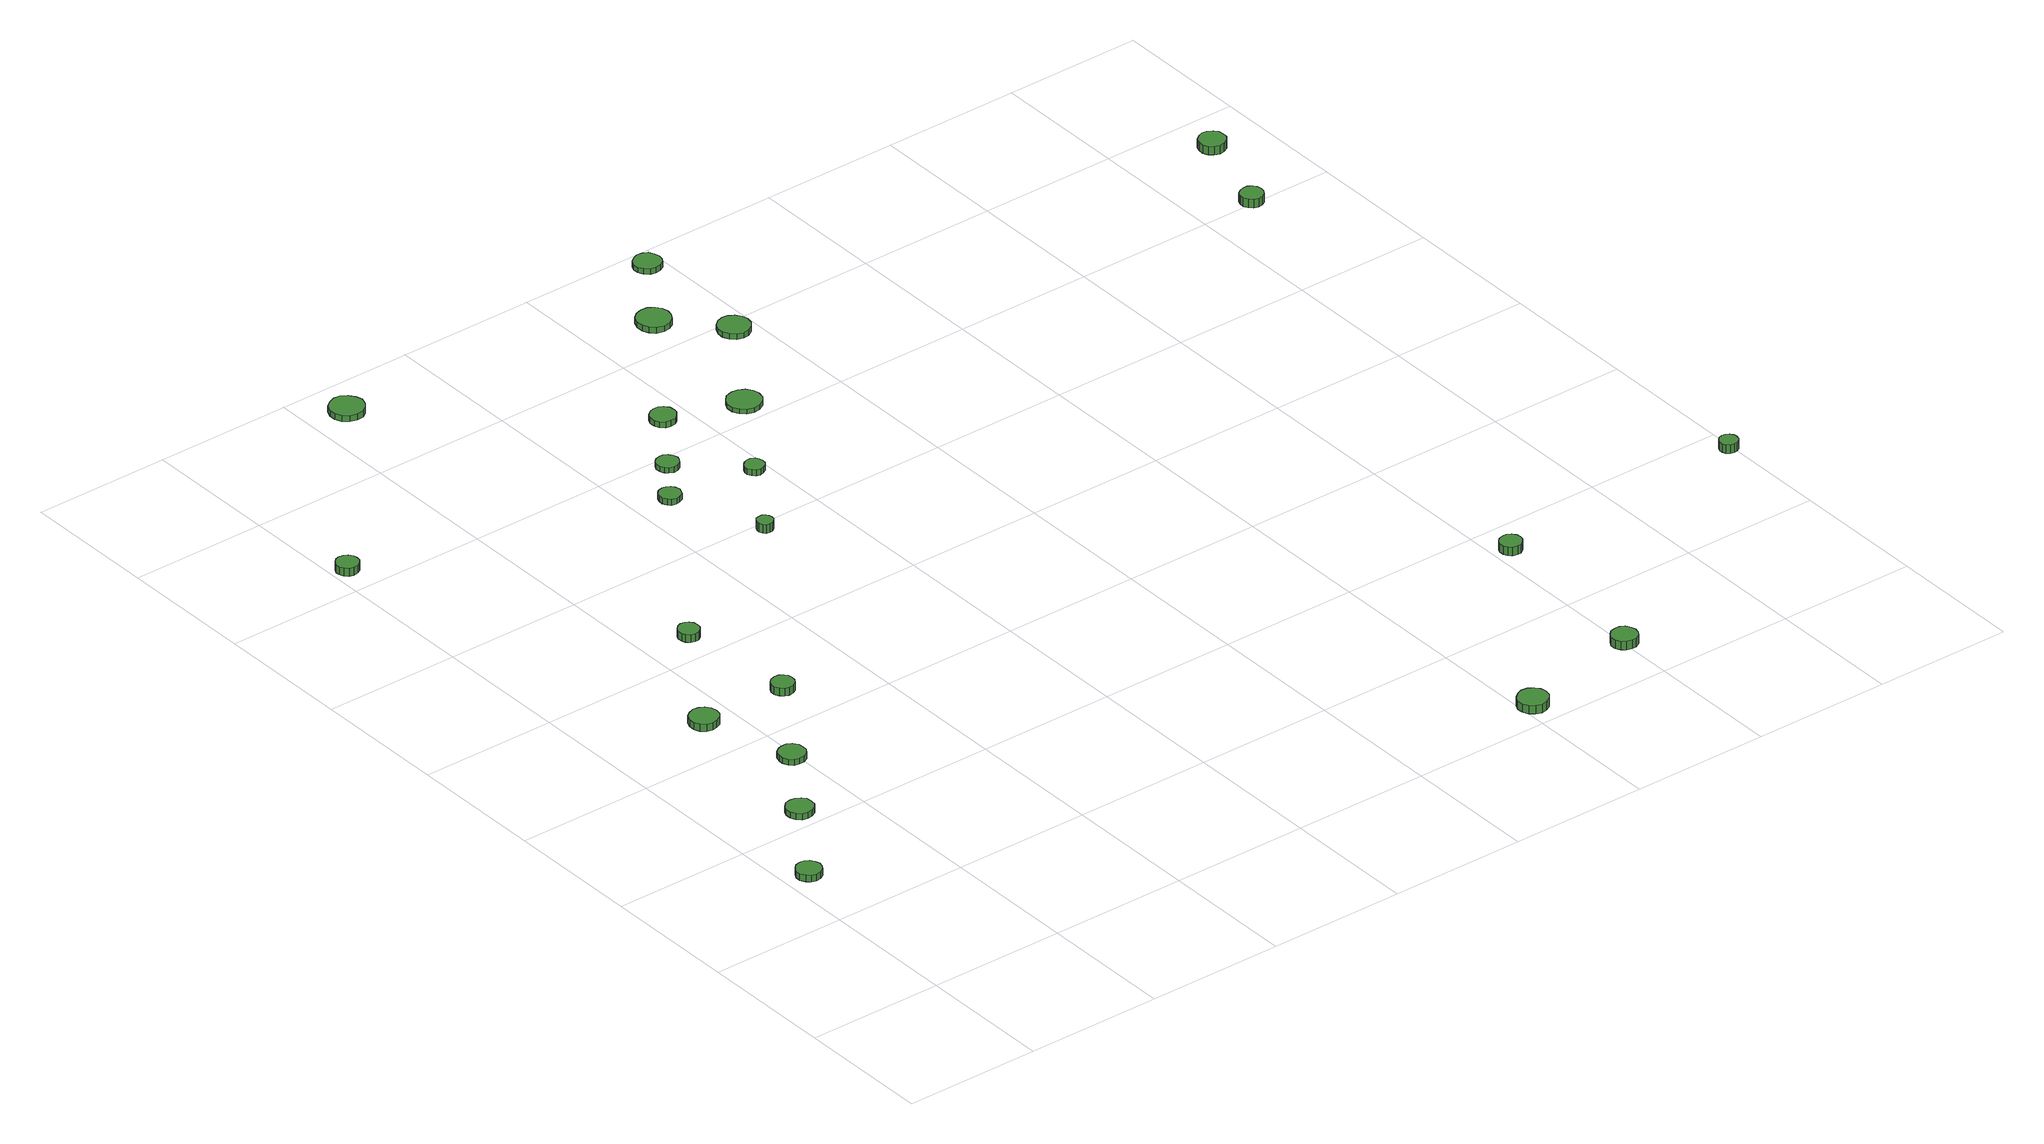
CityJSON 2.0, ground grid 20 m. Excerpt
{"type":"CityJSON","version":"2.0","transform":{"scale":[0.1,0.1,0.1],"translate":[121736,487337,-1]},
"CityObjects":{
"tree1":{"type":"SolitaryVegetationObject","attributes":{"function":"something"},"geometry":[{"type":"MultiSurface","lod":"1","boundaries":[[[0,1,2,3,4,5,6,7,8,9,10,11,12,13,14]],[[15,16,17,18,19,20,21,22,23,24,25,26,27,28,29]],[[0,29,28,1]],[[1,28,27,2]],[[2,27,26,3]],[[3,26,25,4]],[[4,25,24,5]],[[5,24,23,6]],[[6,23,22,7]],[[7,22,21,8]],[[8,21,20,9]],[[9,20,19,10]],[[10,19,18,11]],[[11,18,17,12]],[[12,17,16,13]],[[13,16,15,14]],[[14,15,29,0]]]}]},
"tree2":{"type":"SolitaryVegetationObject","attributes":{"function":"something"},"geometry":[{"type":"MultiSurface","lod":"1","boundaries":[[[30,31,32,33,34,35,36,37,38,39,40,41,42,43,44]],[[45,46,47,48,49,50,51,52,53,54,55,56,57,58,59]],[[30,59,58,31]],[[31,58,57,32]],[[32,57,56,33]],[[33,56,55,34]],[[34,55,54,35]],[[35,54,53,36]],[[36,53,52,37]],[[37,52,51,38]],[[38,51,50,39]],[[39,50,49,40]],[[40,49,48,41]],[[41,48,47,42]],[[42,47,46,43]],[[43,46,45,44]],[[44,45,59,30]]]}]},
"tree3":{"type":"SolitaryVegetationObject","attributes":{"function":"something"},"geometry":[{"type":"MultiSurface","lod":"1","boundaries":[[[60,61,62,63,64,65,66,67,68,69,70,71,72,73,74]],[[75,76,77,78,79,80,81,82,83,84,85,86,87,88,89]],[[60,89,88,61]],[[61,88,87,62]],[[62,87,86,63]],[[63,86,85,64]],[[64,85,84,65]],[[65,84,83,66]],[[66,83,82,67]],[[67,82,81,68]],[[68,81,80,69]],[[69,80,79,70]],[[70,79,78,71]],[[71,78,77,72]],[[72,77,76,73]],[[73,76,75,74]],[[74,75,89,60]]]}]},
"tree4":{"type":"SolitaryVegetationObject","attributes":{"function":"something"},"geometry":[{"type":"MultiSurface","lod":"1","boundaries":[[[90,91,92,93,94,95,96,97,98,99,100,101,102,103,104]],[[105,106,107,108,109,110,111,112,113,114,115,116,117,118,119]],[[90,119,118,91]],[[91,118,117,92]],[[92,117,116,93]],[[93,116,115,94]],[[94,115,114,95]],[[95,114,113,96]],[[96,113,112,97]],[[97,112,111,98]],[[98,111,110,99]],[[99,110,109,100]],[[100,109,108,101]],[[101,108,107,102]],[[102,107,106,103]],[[103,106,105,104]],[[104,105,119,90]]]}]},
"tree5":{"type":"SolitaryVegetationObject","attributes":{"function":"something"},"geometry":[{"type":"MultiSurface","lod":"1","boundaries":[[[120,121,122,123,124,125,126,127,128,129,130,131,132,133,134]],[[135,136,137,138,139,140,141,142,143,144,145,146,147,148,149]],[[120,149,148,121]],[[121,148,147,122]],[[122,147,146,123]],[[123,146,145,124]],[[124,145,144,125]],[[125,144,143,126]],[[126,143,142,127]],[[127,142,141,128]],[[128,141,140,129]],[[129,140,139,130]],[[130,139,138,131]],[[131,138,137,132]],[[132,137,136,133]],[[133,136,135,134]],[[134,135,149,120]]]}]},
"tree6":{"type":"SolitaryVegetationObject","attributes":{"function":"something"},"geometry":[{"type":"MultiSurface","lod":"1","boundaries":[[[150,151,152,153,154,155,156,157,158,159,160,161,162,163,164]],[[165,166,167,168,169,170,171,172,173,174,175,176,177,178,179]],[[150,179,178,151]],[[151,178,177,152]],[[152,177,176,153]],[[153,176,175,154]],[[154,175,174,155]],[[155,174,173,156]],[[156,173,172,157]],[[157,172,171,158]],[[158,171,170,159]],[[159,170,169,160]],[[160,169,168,161]],[[161,168,167,162]],[[162,167,166,163]],[[163,166,165,164]],[[164,165,179,150]]]}]},
"tree7":{"type":"SolitaryVegetationObject","attributes":{"function":"something"},"geometry":[{"type":"MultiSurface","lod":"1","boundaries":[[[180,181,182,183,184,185,186,187,188,189,190,191,192,193,194]],[[195,196,197,198,199,200,201,202,203,204,205,206,207,208,209]],[[180,209,208,181]],[[181,208,207,182]],[[182,207,206,183]],[[183,206,205,184]],[[184,205,204,185]],[[185,204,203,186]],[[186,203,202,187]],[[187,202,201,188]],[[188,201,200,189]],[[189,200,199,190]],[[190,199,198,191]],[[191,198,197,192]],[[192,197,196,193]],[[193,196,195,194]],[[194,195,209,180]]]}]},
"tree8":{"type":"SolitaryVegetationObject","attributes":{"function":"something"},"geometry":[{"type":"MultiSurface","lod":"1","boundaries":[[[210,211,212,213,214,215,216,217,218,219,220,221,222,223,224]],[[225,226,227,228,229,230,231,232,233,234,235,236,237,238,239]],[[210,239,238,211]],[[211,238,237,212]],[[212,237,236,213]],[[213,236,235,214]],[[214,235,234,215]],[[215,234,233,216]],[[216,233,232,217]],[[217,232,231,218]],[[218,231,230,219]],[[219,230,229,220]],[[220,229,228,221]],[[221,228,227,222]],[[222,227,226,223]],[[223,226,225,224]],[[224,225,239,210]]]}]},
"tree9":{"type":"SolitaryVegetationObject","attributes":{"function":"something"},"geometry":[{"type":"MultiSurface","lod":"1","boundaries":[[[240,241,242,243,244,245,246,247,248,249,250,251,252,253,254]],[[255,256,257,258,259,260,261,262,263,264,265,266,267,268,269]],[[240,269,268,241]],[[241,268,267,242]],[[242,267,266,243]],[[243,266,265,244]],[[244,265,264,245]],[[245,264,263,246]],[[246,263,262,247]],[[247,262,261,248]],[[248,261,260,249]],[[249,260,259,250]],[[250,259,258,251]],[[251,258,257,252]],[[252,257,256,253]],[[253,256,255,254]],[[254,255,269,240]]]}]},
"tree10":{"type":"SolitaryVegetationObject","attributes":{"function":"something"},"geometry":[{"type":"MultiSurface","lod":"1","boundaries":[[[270,271,272,273,274,275,276,277,278,279,280,281,282,283,284]],[[285,286,287,288,289,290,291,292,293,294,295,296,297,298,299]],[[270,299,298,271]],[[271,298,297,272]],[[272,297,296,273]],[[273,296,295,274]],[[274,295,294,275]],[[275,294,293,276]],[[276,293,292,277]],[[277,292,291,278]],[[278,291,290,279]],[[279,290,289,280]],[[280,289,288,281]],[[281,288,287,282]],[[282,287,286,283]],[[283,286,285,284]],[[284,285,299,270]]]}]},
"tree11":{"type":"SolitaryVegetationObject","attributes":{"function":"something"},"geometry":[{"type":"MultiSurface","lod":"1","boundaries":[[[300,301,302,303,304,305,306,307,308,309,310,311,312,313,314]],[[315,316,317,318,319,320,321,322,323,324,325,326,327,328,329]],[[300,329,328,301]],[[301,328,327,302]],[[302,327,326,303]],[[303,326,325,304]],[[304,325,324,305]],[[305,324,323,306]],[[306,323,322,307]],[[307,322,321,308]],[[308,321,320,309]],[[309,320,319,310]],[[310,319,318,311]],[[311,318,317,312]],[[312,317,316,313]],[[313,316,315,314]],[[314,315,329,300]]]}]},
"tree12":{"type":"SolitaryVegetationObject","attributes":{"function":"something"},"geometry":[{"type":"MultiSurface","lod":"1","boundaries":[[[330,331,332,333,334,335,336,337,338,339,340,341,342,343,344]],[[345,346,347,348,349,350,351,352,353,354,355,356,357,358,359]],[[330,359,358,331]],[[331,358,357,332]],[[332,357,356,333]],[[333,356,355,334]],[[334,355,354,335]],[[335,354,353,336]],[[336,353,352,337]],[[337,352,351,338]],[[338,351,350,339]],[[339,350,349,340]],[[340,349,348,341]],[[341,348,347,342]],[[342,347,346,343]],[[343,346,345,344]],[[344,345,359,330]]]}]},
"tree13":{"type":"SolitaryVegetationObject","attributes":{"function":"something"},"geometry":[{"type":"MultiSurface","lod":"1","boundaries":[[[360,361,362,363,364,365,366,367,368,369,370,371,372,373,374]],[[375,376,377,378,379,380,381,382,383,384,385,386,387,388,389]],[[360,389,388,361]],[[361,388,387,362]],[[362,387,386,363]],[[363,386,385,364]],[[364,385,384,365]],[[365,384,383,366]],[[366,383,382,367]],[[367,382,381,368]],[[368,381,380,369]],[[369,380,379,370]],[[370,379,378,371]],[[371,378,377,372]],[[372,377,376,373]],[[373,376,375,374]],[[374,375,389,360]]]}]},
"tree14":{"type":"SolitaryVegetationObject","attributes":{"function":"something"},"geometry":[{"type":"MultiSurface","lod":"1","boundaries":[[[390,391,392,393,394,395,396,397,398,399,400,401,402,403,404]],[[405,406,407,408,409,410,411,412,413,414,415,416,417,418,419]],[[390,419,418,391]],[[391,418,417,392]],[[392,417,416,393]],[[393,416,415,394]],[[394,415,414,395]],[[395,414,413,396]],[[396,413,412,397]],[[397,412,411,398]],[[398,411,410,399]],[[399,410,409,400]],[[400,409,408,401]],[[401,408,407,402]],[[402,407,406,403]],[[403,406,405,404]],[[404,405,419,390]]]}]},
"tree15":{"type":"SolitaryVegetationObject","attributes":{"function":"something"},"geometry":[{"type":"MultiSurface","lod":"1","boundaries":[[[420,421,422,423,424,425,426,427,428,429,430,431,432,433,434]],[[435,436,437,438,439,440,441,442,443,444,445,446,447,448,449]],[[420,449,448,421]],[[421,448,447,422]],[[422,447,446,423]],[[423,446,445,424]],[[424,445,444,425]],[[425,444,443,426]],[[426,443,442,427]],[[427,442,441,428]],[[428,441,440,429]],[[429,440,439,430]],[[430,439,438,431]],[[431,438,437,432]],[[432,437,436,433]],[[433,436,435,434]],[[434,435,449,420]]]}]},
"tree16":{"type":"SolitaryVegetationObject","attributes":{"function":"something"},"geometry":[{"type":"MultiSurface","lod":"1","boundaries":[[[450,451,452,453,454,455,456,457,458,459,460,461,462,463,464]],[[465,466,467,468,469,470,471,472,473,474,475,476,477,478,479]],[[450,479,478,451]],[[451,478,477,452]],[[452,477,476,453]],[[453,476,475,454]],[[454,475,474,455]],[[455,474,473,456]],[[456,473,472,457]],[[457,472,471,458]],[[458,471,470,459]],[[459,470,469,460]],[[460,469,468,461]],[[461,468,467,462]],[[462,467,466,463]],[[463,466,465,464]],[[464,465,479,450]]]}]},
"tree17":{"type":"SolitaryVegetationObject","attributes":{"function":"something"},"geometry":[{"type":"MultiSurface","lod":"1","boundaries":[[[480,481,482,483,484,485,486,487,488,489,490,491,492,493,494]],[[495,496,497,498,499,500,501,502,503,504,505,506,507,508,509]],[[480,509,508,481]],[[481,508,507,482]],[[482,507,506,483]],[[483,506,505,484]],[[484,505,504,485]],[[485,504,503,486]],[[486,503,502,487]],[[487,502,501,488]],[[488,501,500,489]],[[489,500,499,490]],[[490,499,498,491]],[[491,498,497,492]],[[492,497,496,493]],[[493,496,495,494]],[[494,495,509,480]]]}]},
"tree18":{"type":"SolitaryVegetationObject","attributes":{"function":"something"},"geometry":[{"type":"MultiSurface","lod":"1","boundaries":[[[510,511,512,513,514,515,516,517,518,519,520,521,522,523,524]],[[525,526,527,528,529,530,531,532,533,534,535,536,537,538,539]],[[510,539,538,511]],[[511,538,537,512]],[[512,537,536,513]],[[513,536,535,514]],[[514,535,534,515]],[[515,534,533,516]],[[516,533,532,517]],[[517,532,531,518]],[[518,531,530,519]],[[519,530,529,520]],[[520,529,528,521]],[[521,528,527,522]],[[522,527,526,523]],[[523,526,525,524]],[[524,525,539,510]]]}]},
"tree19":{"type":"SolitaryVegetationObject","attributes":{"function":"something"},"geometry":[{"type":"MultiSurface","lod":"1","boundaries":[[[540,541,542,543,544,545,546,547,548,549,550,551,552,553,554]],[[555,556,557,558,559,560,561,562,563,564,565,566,567,568,569]],[[540,569,568,541]],[[541,568,567,542]],[[542,567,566,543]],[[543,566,565,544]],[[544,565,564,545]],[[545,564,563,546]],[[546,563,562,547]],[[547,562,561,548]],[[548,561,560,549]],[[549,560,559,550]],[[550,559,558,551]],[[551,558,557,552]],[[552,557,556,553]],[[553,556,555,554]],[[554,555,569,540]]]}]},
"tree20":{"type":"SolitaryVegetationObject","attributes":{"function":"something"},"geometry":[{"type":"MultiSurface","lod":"1","boundaries":[[[570,571,572,573,574,575,576,577,578,579,580,581,582,583,584]],[[585,586,587,588,589,590,591,592,593,594,595,596,597,598,599]],[[570,599,598,571]],[[571,598,597,572]],[[572,597,596,573]],[[573,596,595,574]],[[574,595,594,575]],[[575,594,593,576]],[[576,593,592,577]],[[577,592,591,578]],[[578,591,590,579]],[[579,590,589,580]],[[580,589,588,581]],[[581,588,587,582]],[[582,587,586,583]],[[583,586,585,584]],[[584,585,599,570]]]}]},
"tree21":{"type":"SolitaryVegetationObject","attributes":{"function":"something"},"geometry":[{"type":"MultiSurface","lod":"1","boundaries":[[[600,601,602,603,604,605,606,607,608,609,610,611,612,613,614]],[[615,616,617,618,619,620,621,622,623,624,625,626,627,628,629]],[[600,629,628,601]],[[601,628,627,602]],[[602,627,626,603]],[[603,626,625,604]],[[604,625,624,605]],[[605,624,623,606]],[[606,623,622,607]],[[607,622,621,608]],[[608,621,620,609]],[[609,620,619,610]],[[610,619,618,611]],[[611,618,617,612]],[[612,617,616,613]],[[613,616,615,614]],[[614,615,629,600]]]}]},
"tree22":{"type":"SolitaryVegetationObject","attributes":{"function":"something"},"geometry":[{"type":"MultiSurface","lod":"1","boundaries":[[[630,631,632,633,634,635,636,637,638,639,640,641,642,643,644]],[[645,646,647,648,649,650,651,652,653,654,655,656,657,658,659]],[[630,659,658,631]],[[631,658,657,632]],[[632,657,656,633]],[[633,656,655,634]],[[634,655,654,635]],[[635,654,653,636]],[[636,653,652,637]],[[637,652,651,638]],[[638,651,650,639]],[[639,650,649,640]],[[640,649,648,641]],[[641,648,647,642]],[[642,647,646,643]],[[643,646,645,644]],[[644,645,659,630]]]}]},
"tree23":{"type":"SolitaryVegetationObject","attributes":{"function":"something"},"geometry":[{"type":"MultiSurface","lod":"1","boundaries":[[[660,661,662,663,664,665,666,667,668,669,670,671,672,673,674]],[[675,676,677,678,679,680,681,682,683,684,685,686,687,688,689]],[[660,689,688,661]],[[661,688,687,662]],[[662,687,686,663]],[[663,686,685,664]],[[664,685,684,665]],[[665,684,683,666]],[[666,683,682,667]],[[667,682,681,668]],[[668,681,680,669]],[[669,680,679,670]],[[670,679,678,671]],[[671,678,677,672]],[[672,677,676,673]],[[673,676,675,674]],[[674,675,689,660]]]}]}
},
"vertices":[
[55,309,16],[53,316,16],[49,322,16],[43,326,16],[35,327,16],[28,325,16],[23,320,16],[19,313,16],[19,305,16],[23,298,16],[28,293,16],[35,291,16],[43,292,16],[49,296,16],[53,302,16],[53,302,6],[49,296,6],[43,292,6],[35,291,6],[28,293,6],[23,298,6],[19,305,6],[19,313,6],[23,320,6],[28,325,6],[35,327,6],[43,326,6],[49,322,6],[53,316,6],[55,309,6],
[140,433,15],[139,441,15],[134,447,15],[127,451,15],[119,452,15],[111,450,15],[105,444,15],[102,437,15],[102,429,15],[105,422,15],[111,416,15],[119,414,15],[127,415,15],[134,419,15],[139,425,15],[139,425,6],[134,419,6],[127,415,6],[119,414,6],[111,416,6],[105,422,6],[102,429,6],[102,437,6],[105,444,6],[111,450,6],[119,452,6],[127,451,6],[134,447,6],[139,441,6],[140,433,6],
[212,540,15],[211,548,15],[206,555,15],[199,559,15],[191,559,15],[184,557,15],[178,552,15],[175,544,15],[175,537,15],[178,529,15],[184,524,15],[191,522,15],[199,522,15],[206,526,15],[211,533,15],[211,533,6],[206,526,6],[199,522,6],[191,522,6],[184,524,6],[178,529,6],[175,537,6],[175,544,6],[178,552,6],[184,557,6],[191,559,6],[199,559,6],[206,555,6],[211,548,6],[212,540,6],
[177,675,17],[175,684,17],[170,691,17],[162,695,17],[154,696,17],[146,693,17],[139,688,17],[136,680,17],[136,671,17],[139,663,17],[146,657,17],[154,655,17],[162,656,17],[170,660,17],[175,667,17],[175,667,6],[170,660,6],[162,656,6],[154,655,6],[146,657,6],[139,663,6],[136,671,6],[136,680,6],[139,688,6],[146,693,6],[154,696,6],[162,695,6],[170,691,6],[175,684,6],[177,675,6],
[39,1246,19],[38,1252,19],[34,1258,19],[28,1261,19],[21,1262,19],[15,1260,19],[10,1255,19],[7,1249,19],[7,1243,19],[10,1237,19],[15,1232,19],[21,1230,19],[28,1231,19],[34,1234,19],[38,1239,19],[38,1239,7],[34,1234,7],[28,1231,7],[21,1230,7],[15,1232,7],[10,1237,7],[7,1243,7],[7,1249,7],[10,1255,7],[15,1260,7],[21,1262,7],[28,1261,7],[34,1258,7],[38,1252,7],[39,1246,7],
[300,673,19],[299,680,19],[295,685,19],[289,689,19],[282,689,19],[276,687,19],[271,683,19],[268,677,19],[268,670,19],[271,664,19],[276,659,19],[282,657,19],[289,658,19],[295,661,19],[299,667,19],[299,667,7],[295,661,7],[289,658,7],[282,657,7],[276,659,7],[271,664,7],[268,670,7],[268,677,7],[271,683,7],[276,687,7],[282,689,7],[289,689,7],[295,685,7],[299,680,7],[300,673,7],
[278,842,24],[277,848,24],[273,853,24],[268,856,24],[262,857,24],[256,855,24],[251,850,24],[249,845,24],[249,838,24],[251,833,24],[256,828,24],[262,826,24],[268,827,24],[273,830,24],[277,835,24],[277,835,12],[273,830,12],[268,827,12],[262,826,12],[256,828,12],[251,833,12],[249,838,12],[249,845,12],[251,850,12],[256,855,12],[262,857,12],[268,856,12],[273,853,12],[277,848,12],[278,842,12],
[282,1540,16],[279,1550,16],[273,1558,16],[265,1564,16],[255,1565,16],[245,1561,16],[237,1555,16],[233,1545,16],[233,1535,16],[237,1526,16],[245,1519,16],[255,1516,16],[265,1517,16],[273,1522,16],[279,1530,16],[279,1530,7],[273,1522,7],[265,1517,7],[255,1516,7],[245,1519,7],[237,1526,7],[233,1535,7],[233,1545,7],[237,1555,7],[245,1561,7],[255,1565,7],[265,1564,7],[273,1558,7],[279,1550,7],[282,1540,7],
[469,1118,16],[467,1125,16],[464,1130,16],[458,1133,16],[452,1134,16],[445,1132,16],[441,1128,16],[438,1122,16],[438,1115,16],[441,1109,16],[445,1105,16],[452,1103,16],[458,1104,16],[464,1107,16],[467,1112,16],[467,1112,7],[464,1107,7],[458,1104,7],[452,1103,7],[445,1105,7],[441,1109,7],[438,1115,7],[438,1122,7],[441,1128,7],[445,1132,7],[452,1134,7],[458,1133,7],[464,1130,7],[467,1125,7],[469,1118,7],
[515,985,22],[514,989,22],[511,993,22],[507,996,22],[502,996,22],[497,995,22],[494,991,22],[492,987,22],[492,982,22],[494,978,22],[497,974,22],[502,973,22],[507,973,22],[511,976,22],[514,980,22],[514,980,9],[511,976,9],[507,973,9],[502,973,9],[497,974,9],[494,978,9],[492,982,9],[492,987,9],[494,991,9],[497,995,9],[502,996,9],[507,996,9],[511,993,9],[514,989,9],[515,985,9],
[515,1180,15],[513,1187,15],[509,1192,15],[503,1196,15],[497,1196,15],[490,1194,15],[486,1190,15],[483,1184,15],[483,1177,15],[486,1171,15],[490,1167,15],[497,1164,15],[503,1165,15],[509,1168,15],[513,1174,15],[513,1174,7],[509,1168,7],[503,1165,7],[497,1164,7],[490,1167,7],[486,1171,7],[483,1177,7],[483,1184,7],[486,1190,7],[490,1194,7],[497,1196,7],[503,1196,7],[509,1192,7],[513,1187,7],[515,1180,7],
[595,1104,16],[594,1110,16],[591,1115,16],[585,1118,16],[580,1118,16],[574,1116,16],[570,1112,16],[567,1107,16],[567,1101,16],[570,1096,16],[574,1092,16],[580,1090,16],[585,1091,16],[591,1094,16],[594,1098,16],[594,1098,7],[591,1094,7],[585,1091,7],[580,1090,7],[574,1092,7],[570,1096,7],[567,1101,7],[567,1107,7],[570,1112,7],[574,1116,7],[580,1118,7],[585,1118,7],[591,1115,7],[594,1110,7],[595,1104,7],
[581,1270,16],[580,1278,16],[575,1284,16],[569,1288,16],[561,1288,16],[554,1286,16],[548,1281,16],[545,1274,16],[545,1266,16],[548,1259,16],[554,1254,16],[561,1252,16],[569,1253,16],[575,1257,16],[580,1263,16],[580,1263,7],[575,1257,7],[569,1253,7],[561,1252,7],[554,1254,7],[548,1259,7],[545,1266,7],[545,1274,7],[548,1281,7],[554,1286,7],[561,1288,7],[569,1288,7],[575,1284,7],[580,1278,7],[581,1270,7],
[1028,28,31],[1026,36,31],[1021,43,31],[1013,48,31],[1004,49,31],[996,46,31],[989,40,31],[985,32,31],[985,23,31],[989,15,31],[996,9,31],[1004,6,31],[1013,7,31],[1021,12,31],[1026,19,31],[1026,19,18],[1021,12,18],[1013,7,18],[1004,6,18],[996,9,18],[989,15,18],[985,23,18],[985,32,18],[989,40,18],[996,46,18],[1004,49,18],[1013,48,18],[1021,43,18],[1026,36,18],[1028,28,18],
[693,1235,14],[691,1245,14],[685,1253,14],[676,1258,14],[666,1259,14],[656,1256,14],[649,1249,14],[645,1240,14],[645,1230,14],[649,1221,14],[656,1214,14],[666,1211,14],[676,1212,14],[685,1217,14],[691,1225,14],[691,1225,7],[685,1217,7],[676,1212,7],[666,1211,7],[656,1214,7],[649,1221,7],[645,1230,7],[645,1240,7],[649,1249,7],[656,1256,7],[666,1259,7],[676,1258,7],[685,1253,7],[691,1245,7],[693,1235,7],
[721,1458,16],[719,1468,16],[713,1476,16],[705,1481,16],[695,1482,16],[685,1479,16],[678,1473,16],[674,1463,16],[674,1453,16],[678,1444,16],[685,1437,16],[695,1434,16],[705,1435,16],[713,1440,16],[719,1449,16],[719,1449,7],[713,1440,7],[705,1435,7],[695,1434,7],[685,1437,7],[678,1444,7],[674,1453,7],[674,1463,7],[678,1473,7],[685,1479,7],[695,1482,7],[705,1481,7],[713,1476,7],[719,1468,7],[721,1458,7],
[791,1381,15],[789,1390,15],[783,1398,15],[775,1403,15],[766,1404,15],[757,1401,15],[750,1395,15],[746,1386,15],[746,1376,15],[750,1368,15],[757,1361,15],[766,1358,15],[775,1359,15],[783,1364,15],[789,1372,15],[789,1372,7],[783,1364,7],[775,1359,7],[766,1358,7],[757,1361,7],[750,1368,7],[746,1376,7],[746,1386,7],[750,1395,7],[757,1401,7],[766,1404,7],[775,1403,7],[783,1398,7],[789,1390,7],[791,1381,7],
[1211,72,30],[1209,79,30],[1205,86,30],[1198,90,30],[1191,90,30],[1183,88,30],[1178,83,30],[1174,76,30],[1174,68,30],[1178,61,30],[1183,56,30],[1191,54,30],[1198,54,30],[1205,58,30],[1209,64,30],[1209,64,17],[1205,58,17],[1198,54,17],[1191,54,17],[1183,56,17],[1178,61,17],[1174,68,17],[1174,76,17],[1178,83,17],[1183,88,17],[1191,90,17],[1198,90,17],[1205,86,17],[1209,79,17],[1211,72,17],
[795,1569,15],[793,1577,15],[789,1584,15],[782,1588,15],[774,1589,15],[766,1586,15],[760,1581,15],[756,1573,15],[756,1565,15],[760,1558,15],[766,1552,15],[774,1550,15],[782,1551,15],[789,1555,15],[793,1561,15],[793,1561,7],[789,1555,7],[782,1551,7],[774,1550,7],[766,1552,7],[760,1558,7],[756,1565,7],[756,1573,7],[760,1581,7],[766,1586,7],[774,1589,7],[782,1588,7],[789,1584,7],[793,1577,7],[795,1569,7],
[1231,336,31],[1230,342,31],[1226,347,31],[1220,351,31],[1214,351,31],[1207,349,31],[1203,345,31],[1200,339,31],[1200,332,31],[1203,326,31],[1207,322,31],[1214,320,31],[1220,320,31],[1226,324,31],[1230,329,31],[1230,329,18],[1226,324,18],[1220,320,18],[1214,320,18],[1207,322,18],[1203,326,18],[1200,332,18],[1200,339,18],[1203,345,18],[1207,349,18],[1214,351,18],[1220,351,18],[1226,347,18],[1230,342,18],[1231,336,18],
[1599,350,30],[1598,355,30],[1595,359,30],[1590,362,30],[1585,363,30],[1579,361,30],[1575,357,30],[1573,352,30],[1573,347,30],[1575,342,30],[1579,338,30],[1585,337,30],[1590,337,30],[1595,340,30],[1598,344,30],[1598,344,17],[1595,340,17],[1590,337,17],[1585,337,17],[1579,338,17],[1575,342,17],[1573,347,17],[1573,352,17],[1575,357,17],[1579,361,17],[1585,363,17],[1590,362,17],[1595,359,17],[1598,355,17],[1599,350,17],
[1491,1197,26],[1490,1204,26],[1486,1209,26],[1480,1213,26],[1474,1213,26],[1467,1211,26],[1462,1207,26],[1459,1201,26],[1459,1194,26],[1462,1188,26],[1467,1183,26],[1474,1181,26],[1480,1182,26],[1486,1185,26],[1490,1191,26],[1490,1191,13],[1486,1185,13],[1480,1182,13],[1474,1181,13],[1467,1183,13],[1462,1188,13],[1459,1194,13],[1459,1201,13],[1462,1207,13],[1467,1211,13],[1474,1213,13],[1480,1213,13],[1486,1209,13],[1490,1204,13],[1491,1197,13],
[1532,1327,28],[1531,1335,28],[1526,1341,28],[1519,1345,28],[1512,1346,28],[1504,1343,28],[1498,1338,28],[1495,1331,28],[1495,1323,28],[1498,1316,28],[1504,1311,28],[1512,1308,28],[1519,1309,28],[1526,1313,28],[1531,1319,28],[1531,1319,15],[1526,1313,15],[1519,1309,15],[1512,1308,15],[1504,1311,15],[1498,1316,15],[1495,1323,15],[1495,1331,15],[1498,1338,15],[1504,1343,15],[1512,1346,15],[1519,1345,15],[1526,1341,15],[1531,1335,15],[1532,1327,15]
]}
